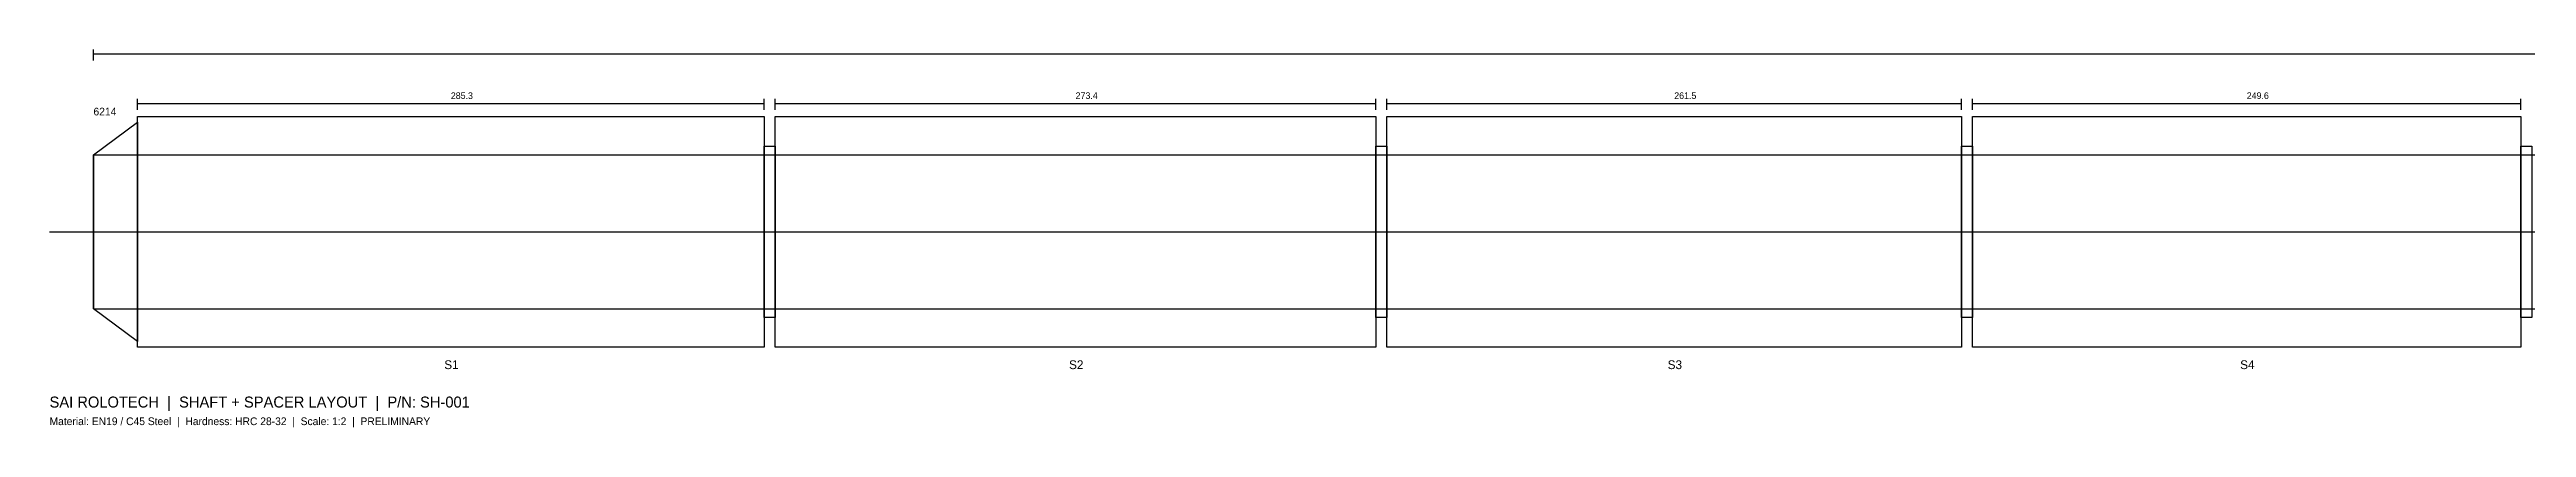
# Model space of a CAD drawing. Header units: metres. Extents: x -20 to 2476, y -89 to 86.
# Drawn here: x -20 to 1107, y -89 to 83 of the extents above; entities that cross this region are included whole.
import ezdxf

# ---------------------------------------------------------------- set-up
doc = ezdxf.new("R2010")
doc.units = ezdxf.units.M
for name, color, linetype in [('CENTRE', 1, 'Continuous'), ('DIMENSION', 2, 'Continuous'), ('HATCH', 8, 'Continuous'), ('NOTES', 3, 'Continuous'), ('OUTLINE', 7, 'Continuous'), ('TITLE', 4, 'Continuous')]:
    doc.layers.add(name, color=color, linetype=linetype)

msp = doc.modelspace()

# ---------------------------------------------------------------- linework, layer by layer
at = {"layer": 'CENTRE'}
msp.add_line((-20, 0), (2448.9, 0), dxfattribs=at)
at = {"layer": 'DIMENSION', "color": 2}
for p, q in [((0, 78), (0, 83)), ((0, 81), (2428.9, 81)), ((20, 55.5), (20, 60.5)), ((20, 58.5), (305.3, 58.5)), ((305.3, 55.5), (305.3, 60.5)), ((310.3, 55.5), (310.3, 60.5)), ((310.3, 58.5), (583.7, 58.5)), ((583.7, 55.5), (583.7, 60.5)), ((588.7, 55.5), (588.7, 60.5)), ((588.7, 58.5), (850.2, 58.5)), ((850.2, 55.5), (850.2, 60.5)), ((855.2, 55.5), (855.2, 60.5)), ((855.2, 58.5), (1104.8, 58.5)), ((1104.8, 55.5), (1104.8, 60.5))]:
    msp.add_line(p, q, dxfattribs=at)
at = {"layer": 'HATCH'}
for points in [[(305.3, 39), (310.3, 39), (310.3, -39), (305.3, -39)], [(583.7, 39), (588.7, 39), (588.7, -39), (583.7, -39)], [(850.2, 39), (855.2, 39), (855.2, -39), (850.2, -39)], [(1104.8, 39), (1109.8, 39), (1109.8, -39), (1104.8, -39)]]:
    msp.add_lwpolyline(points, close=True, dxfattribs=at)
at = {"layer": 'OUTLINE'}
for p, q in [((0, 35), (2428.9, 35)), ((0, 35), (0, -35)), ((0, -35), (2428.9, -35))]:
    msp.add_line(p, q, dxfattribs=at)
for points in [[(0, 35), (20, 50), (20, -50), (0, -35)], [(20, 52.5), (305.3, 52.5), (305.3, -52.5), (20, -52.5)], [(310.3, 52.5), (583.7, 52.5), (583.7, -52.5), (310.3, -52.5)], [(588.7, 52.5), (850.2, 52.5), (850.2, -52.5), (588.7, -52.5)], [(855.2, 52.5), (1104.8, 52.5), (1104.8, -52.5), (855.2, -52.5)]]:
    msp.add_lwpolyline(points, close=True, dxfattribs=at)

# ---------------------------------------------------------------- texts
at = {"layer": 'DIMENSION'}
for s, p in [('285.3', (162.65, 60.5)), ('273.4', (447, 60.5)), ('261.5', (719.45, 60.5)), ('249.6', (980, 60.5))]:
    msp.add_text(s, height=3, dxfattribs=at).set_placement(p)
at = {"layer": 'NOTES'}
for s, p in [('6214', (0, 53)), ('Material: EN19 / C45 Steel  |  Hardness: HRC 28-32  |  Scale: 1:2  |  PRELIMINARY', (-20, -88))]:
    msp.add_text(s, height=3.5, dxfattribs=at).set_placement(p)
at = {"layer": 'TITLE'}
for s, height, p in [('S1', 4, (159.65, -62.5)), ('S2', 4, (444, -62.5)), ('S3', 4, (716.45, -62.5)), ('S4', 4, (977, -62.5)), ('SAI ROLOTECH  |  SHAFT + SPACER LAYOUT  |  P/N: SH-001', 5, (-20, -80))]:
    msp.add_text(s, height=height, dxfattribs=at).set_placement(p)

doc.saveas('drawing.dxf')
